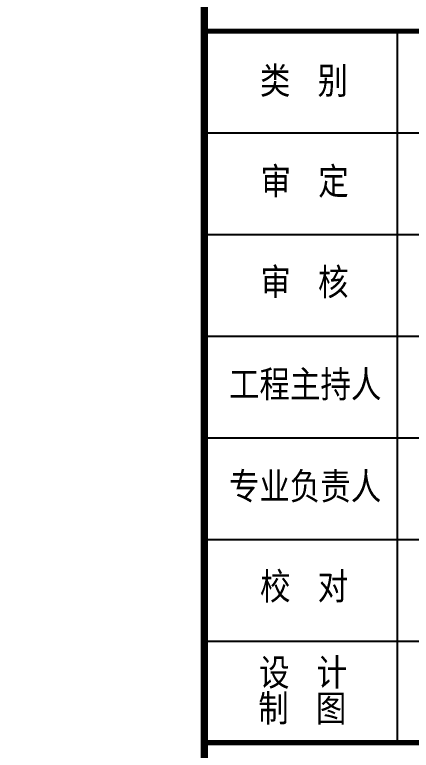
# Model space of a CAD drawing. Extents: x 9752569 to 9923256, y 1590558 to 2510207.
# Drawn here: x 9910706 to 9916561, y 1813479 to 1824336 of the extents above; entities that cross this region are included whole.
import ezdxf

# ---------------------------------------------------------------- set-up
doc = ezdxf.new("R2010")
doc.units = 0
doc.header["$LTSCALE"] = 1000
doc.header["$MEASUREMENT"] = 0
doc.layers.get('0').update_dxf_attribs({"linetype": 'CONTINUOUS'})
for name, color, linetype in [('PP-PM-TK', 7, 'CONTINUOUS'), ('PUB_TEXT', 7, 'CONTINUOUS'), ('PUB_TITLE', 4, 'CONTINUOUS')]:
    doc.layers.add(name, color=color, linetype=linetype)
doc.styles.add('TQ', font='txt.shx', dxfattribs={"width": 0.8, "bigfont": 'hztxt.shx'})

# ---------------------------------------------------------------- blocks, each defined once
blk = doc.blocks.new('A2 TK 2019')
at = {"layer": 'PP-PM-TK', "color": 4}
for p, q in [((7037835.1, 1991447.9), (7037835.1, 1998447.9)), ((7035935.2, 1997447.9), (7041435.2, 1997447.9)), ((7035935.2, 1996447.9), (7041435.2, 1996447.9)), ((7035935.2, 1995447.9), (7041435.2, 1995447.9)), ((7035935.2, 1994447.9), (7041435.2, 1994447.9)), ((7035935.2, 1993447.9), (7041435.2, 1993447.9)), ((7035935.2, 1992447.9), (7041435.2, 1992447.9))]:
    blk.add_line(p, q, dxfattribs=at)
at = {"layer": 'PP-PM-TK', "color": 4, "const_width": 70}
blk.add_lwpolyline([(7035935.2, 2015183.8), (7041435.2, 2015183.8), (7041435.2, 1975183.8), (7035935.2, 1975183.8)], close=True, dxfattribs=at)
at = {"layer": 'PP-PM-TK', "color": 4}
for points, const_width in [([(7035935.2, 1998447.9), (7041435.2, 1998447.9)], 50), ([(7035935.2, 1991447.9), (7041435.2, 1991447.9)], 50), ([(7035935.2, 1991447.9), (7041435.2, 1991447.9)], 20)]:
    blk.add_lwpolyline(points, dxfattribs=dict(at, const_width=const_width))
at = {"layer": 'PUB_TEXT', "color": 2, "style": 'TQ'}
for s, p in [('类 别', (7036482.6, 1997802.5)), ('审 定', (7036488.6, 1996812.6)), ('审 核', (7036486.8, 1995821.5)), ('工程主持人', (7036177.9, 1994815.2)), ('专业负责人', (7036176.9, 1993811.2)), ('校 对', (7036483.4, 1992827)), ('设 计', (7036474.2, 1991979.3)), ('制 图', (7036465.4, 1991626.4))]:
    blk.add_text(s, height=300, dxfattribs=at).set_placement(p)

msp = doc.modelspace()

# ---------------------------------------------------------------- linework, layer by layer
at = {"layer": 'PUB_TITLE'}
msp.add_lwpolyline([(9881938.6, 1849195.3), (9913505.5, 1849195.3), (9913505.5, 1789195.3), (9881938.6, 1789195.3)], close=True, dxfattribs=at)

# ---------------------------------------------------------------- block references
at = {"xscale": 1.5, "yscale": 1.5, "zscale": 1.5}
msp.add_blockref('A2 TK 2019', (-640397.3, -1173580.5), dxfattribs=at)

doc.saveas('drawing.dxf')
